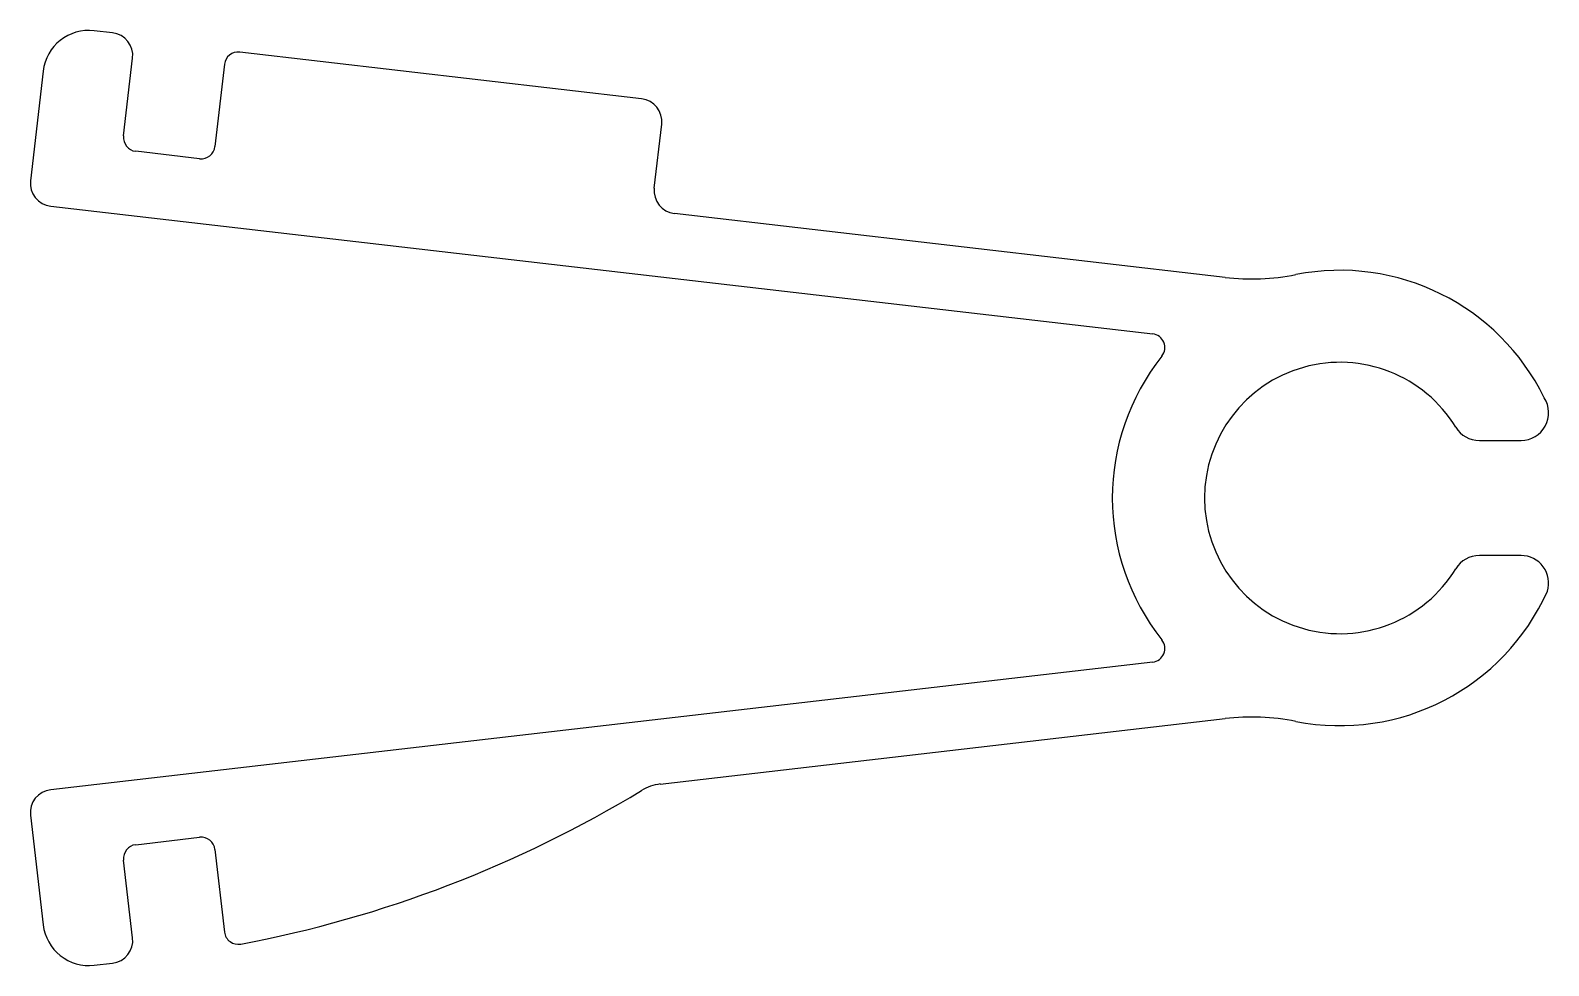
# Model space of a CAD drawing. Extents: x 1300.9 to 1333.9, y 2120.3 to 2140.7.
import ezdxf

# ---------------------------------------------------------------- set-up
doc = ezdxf.new("R2010")
doc.units = 0
doc.layers.get('0').update_dxf_attribs({"linetype": 'CONTINUOUS'})

msp = doc.modelspace()

# ---------------------------------------------------------------- linework, layer by layer
at = {"color": 0, "linetype": 'CONTINUOUS'}
for p, q in [((1302.661, 2140.613), (1302.264, 2140.659)), ((1314.173, 2139.18), (1305.431, 2140.191)), ((1302.905, 2138.37), (1303.1, 2140.058)), ((1305.098, 2139.928), (1304.892, 2138.14)), ((1301.155, 2139.78), (1300.879, 2137.396)), ((1314.451, 2137.235), (1314.612, 2138.626)), ((1304.559, 2137.876), (1303.168, 2138.037)), ((1301.319, 2136.842), (1325.294, 2134.068)), ((1326.87, 2135.295), (1314.89, 2136.681)), ((1332.401, 2131.749), (1333.309, 2131.749)), ((1333.309, 2129.249), (1332.401, 2129.249)), ((1325.294, 2126.93), (1301.319, 2124.156)), ((1314.578, 2124.281), (1326.87, 2125.703)), ((1300.879, 2123.602), (1301.155, 2121.218)), ((1303.168, 2122.961), (1304.559, 2123.122)), ((1304.892, 2122.858), (1305.1, 2121.061)), ((1303.1, 2120.94), (1302.905, 2122.628)), ((1302.264, 2120.34), (1302.661, 2120.385))]:
    msp.add_line(p, q, dxfattribs=at)
for centre, radius, start, end in [((1302.149, 2139.665), 1, 83.4, 173.4), ((1302.604, 2140.116), 0.5, 353.4, 83.4), ((1305.396, 2139.893), 0.3, 83.4, 173.4), ((1314.115, 2138.683), 0.5, 353.4, 83.4), ((1303.203, 2138.335), 0.3, 173.4, 263.4), ((1304.594, 2138.174), 0.3, 263.4, 353.4), ((1301.376, 2137.339), 0.5, 173.4, 263.4), ((1314.948, 2137.178), 0.5, 173.4, 263.4), ((1327.444, 2140.262), 5, 263.4, 281.1356), ((1329.366, 2130.499), 4.95, 26.0961, 101.1356), ((1325.259, 2133.77), 0.3, 321.464, 83.4), ((1329.366, 2130.499), 4.95, 141.464, 218.5359), ((1329.372, 2130.499), 2.95, 31.4079, 328.5921), ((1333.309, 2132.349), 0.6, 270, 33.0688), ((1332.401, 2132.349), 0.6, 211.4079, 270), ((1332.401, 2128.649), 0.6, 90, 148.5921), ((1333.309, 2128.649), 0.6, 342.7902, 90), ((1329.366, 2130.499), 4.95, 258.8642, 335.8203), ((1325.259, 2127.228), 0.3, 276.6, 38.5359), ((1327.444, 2120.736), 5, 78.8642, 96.6), ((1301.376, 2123.66), 0.5, 96.6, 186.6), ((1300.604, 2146.508), 26.161, 280.6829, 301.2487), ((1314.693, 2123.288), 1, 96.6, 121.2487), ((1304.594, 2122.824), 0.3, 6.6, 96.6), ((1303.203, 2122.663), 0.3, 96.6, 186.6), ((1302.149, 2121.333), 1, 186.6, 276.6), ((1305.398, 2121.096), 0.3, 186.6, 280.6829), ((1302.604, 2120.882), 0.5, 276.6, 6.6)]:
    msp.add_arc(centre, radius, start, end, dxfattribs=at)

doc.saveas('drawing.dxf')
